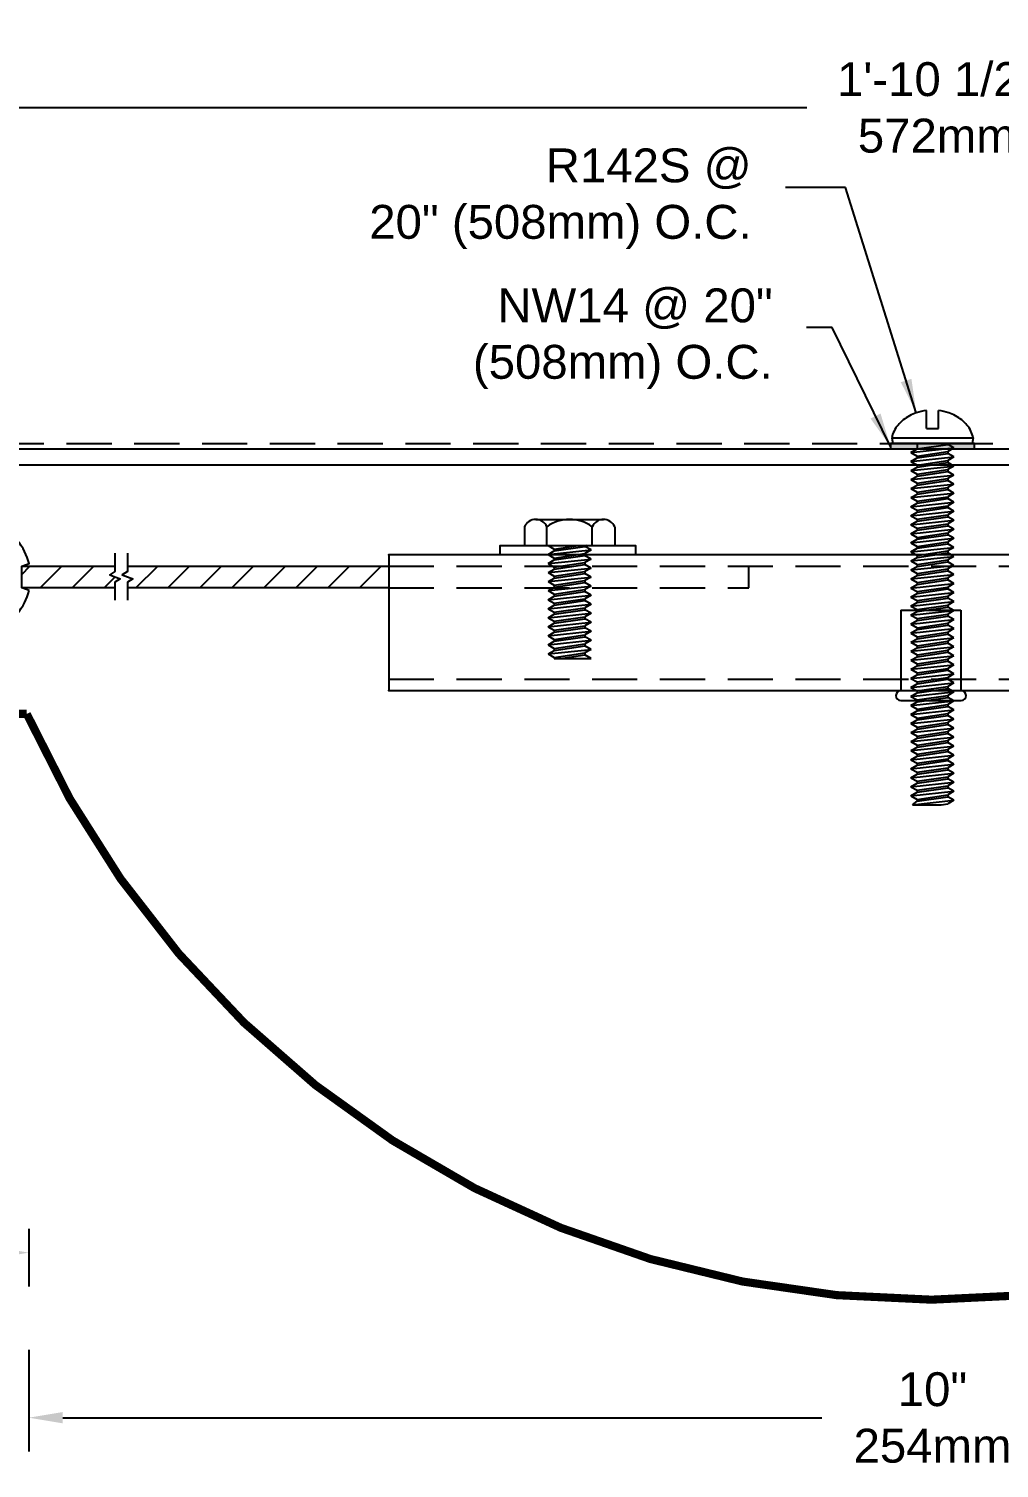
# Model space of a CAD drawing. Header units: inches. Extents: x -4 to 57, y 2.5 to 12.8.
# Drawn here: x 3.44 to 8.81, y 2.7 to 10.66 of the extents above; entities that cross this region are included whole.
import ezdxf

# ---------------------------------------------------------------- set-up
doc = ezdxf.new("R2010")
doc.units = ezdxf.units.IN
doc.header["$MEASUREMENT"] = 0
doc.linetypes.add('DASHED2', pattern=[0.375, 0.25, -0.125])
doc.linetypes.add('HIDDEN', pattern=[0.375, 0.25, -0.125])
for name, color, linetype in [('ANCHORS', 4, 'Continuous'), ('DIMENSIONS', 3, 'Continuous'), ('FILLERS', 2, 'Continuous'), ('METALS', 7, 'Continuous'), ('TEXT', 2, 'Continuous')]:
    doc.layers.add(name, color=color, linetype=linetype)
doc.styles.add('ARIAL', font='arial.ttf')
doc.dimstyles.new('Arial', dxfattribs={"dimtxt": 0.1875, "dimasz": 0.1875, "dimexe": 0.1875, "dimexo": 0.1875, "dimgap": 0.1875, "dimtad": 0, "dimtih": 1, "dimtoh": 1, "dimdec": 4, "dimzin": 3, "dimdsep": 46, "dimlunit": 4, "dimtxsty": 'ARIAL', "dimcen": 0.125, "dimadec": 0, "dimazin": 0, "dimtfac": 1, "dimtdec": 4, "dimtofl": 0, "dimtmove": 0, "dimatfit": 3, "dimfxl": 0, "dimfrac": 2, "dimtolj": 1, "dimtzin": 0, "dimarcsym": 0})

# ---------------------------------------------------------------- blocks, each defined once
blk = doc.blocks.new('*D2')
at = {"layer": 'Defpoints', "color": 0}
for p in [(3.4406, 3.5401), (13.4406, 3.5401), (13.4406, 2.9772)]:
    blk.add_point(p, dxfattribs=at)
at = {"layer": 'DIMENSIONS', "color": 0, "lineweight": -2}
for p, q in [((3.4406, 3.3526), (3.4406, 2.7897)), ((13.4406, 3.3526), (13.4406, 2.7897)), ((3.6281, 2.9772), (7.8286, 2.9772)), ((13.2531, 2.9772), (9.0525, 2.9772))]:
    blk.add_line(p, q, dxfattribs=at)
at = {"layer": 'DIMENSIONS', "color": 0}
for points in [[(3.6281, 3.0085), (3.6281, 2.946), (3.4406, 2.9772)], [(13.2531, 3.0085), (13.2531, 2.946), (13.4406, 2.9772)]]:
    blk.add_solid(points, dxfattribs=at)
at = {"layer": 'DIMENSIONS', "color": 0, "insert": (8.4406, 2.9772), "char_height": 0.1875, "attachment_point": 5, "style": 'ARIAL'}
blk.add_mtext('\\A1;10"\\P254mm', dxfattribs=at)
blk = doc.blocks.new('NW14')
blk.add_hatch(color=256).paths.add_polyline_path([(0.2325, -0.03), (0.2325, 0), (-0.2325, 0), (-0.2325, -0.03)])
blk.add_lwpolyline([(-0.2325, -0.03), (0.2325, -0.03), (0.2325, 0), (-0.2325, 0)], close=True)
blk = doc.blocks.new('*D8')
at = {"layer": 'Defpoints', "color": 0}
for p in [(-1.1253, 5.6313), (3.4406, 4.2095), (3.4406, 3.8906)]:
    blk.add_point(p, dxfattribs=at)
at = {"layer": 'DIMENSIONS', "color": 0, "lineweight": -2}
for p, q in [((-1.1253, 5.4438), (-1.1253, 3.7031)), ((3.4406, 4.022), (3.4406, 3.7031)), ((-0.9378, 3.8906), (0.5561, 3.8906)), ((3.2531, 3.8906), (1.7591, 3.8906))]:
    blk.add_line(p, q, dxfattribs=at)
at = {"layer": 'DIMENSIONS', "color": 0}
for points in [[(-0.9378, 3.9218), (-0.9378, 3.8593), (-1.1253, 3.8906)], [(3.2531, 3.9218), (3.2531, 3.8593), (3.4406, 3.8906)]]:
    blk.add_solid(points, dxfattribs=at)
at = {"layer": 'DIMENSIONS', "color": 0, "insert": (1.1576, 3.8906), "char_height": 0.1875, "attachment_point": 5, "style": 'ARIAL'}
blk.add_mtext('\\A1;4 9/16"\\P116mm', dxfattribs=at)
blk = doc.blocks.new('*D12')
at = {"layer": 'Defpoints', "color": 0}
for p in [(19.7143, 10.2272), (-2.7857, 8.2487), (19.7143, 8.2487)]:
    blk.add_point(p, dxfattribs=at)
at = {"layer": 'DIMENSIONS', "color": 0, "lineweight": -2}
for p, q in [((-2.7857, 8.4362), (-2.7857, 10.4147)), ((19.7143, 8.4362), (19.7143, 10.4147)), ((-2.5982, 10.2272), (7.7451, 10.2272)), ((19.5268, 10.2272), (9.1834, 10.2272))]:
    blk.add_line(p, q, dxfattribs=at)
at = {"layer": 'DIMENSIONS', "color": 0}
for points in [[(-2.5982, 10.2585), (-2.5982, 10.196), (-2.7857, 10.2272)], [(19.5268, 10.2585), (19.5268, 10.196), (19.7143, 10.2272)]]:
    blk.add_solid(points, dxfattribs=at)
at = {"layer": 'DIMENSIONS', "color": 0, "insert": (8.4643, 10.2272), "char_height": 0.1875, "attachment_point": 5, "style": 'ARIAL'}
blk.add_mtext('\\A1;1\'-10 1/2"\\P572mm', dxfattribs=at)
blk = doc.blocks.new('H1458S')
for p, q in [((-0.25, 0.104), (-0.25, 0)), ((-0.1875, 0.144), (0.1875, 0.144)), ((-0.125, 0), (-0.125, 0.104)), ((0.125, 0), (0.125, 0.104)), ((0.25, 0.104), (0.25, 0)), ((-0.25, 0), (0.25, 0)), ((-0.119, 0), (-0.085, -0.0196)), ((-0.085, -0.0196), (0.0485, 0)), ((-0.119, -0.05), (0.119, -0.025)), ((-0.119, -0.05), (-0.085, -0.0304)), ((-0.119, -0.05), (-0.085, -0.0696)), ((-0.119, -0.1), (0.119, -0.075)), ((-0.085, -0.0304), (0.085, -0.0054)), ((-0.085, -0.0196), (-0.085, -0.0304)), ((-0.085, -0.0696), (0.085, -0.0446)), ((-0.085, -0.0804), (0.085, -0.0554)), ((-0.085, -0.0696), (-0.085, -0.0804)), ((0.0943, 0), (0.085, -0.0054)), ((0.119, -0.025), (0.085, -0.0054)), ((0.119, -0.025), (0.085, -0.0446)), ((0.085, -0.0446), (0.085, -0.0554)), ((0.119, -0.075), (0.085, -0.0554)), ((0.119, -0.075), (0.085, -0.0946)), ((-0.119, -0.1), (-0.085, -0.0804)), ((-0.119, -0.1), (-0.085, -0.1196)), ((-0.119, -0.15), (0.119, -0.125)), ((-0.119, -0.15), (-0.085, -0.1304)), ((-0.119, -0.15), (-0.085, -0.1696)), ((-0.085, -0.1196), (0.085, -0.0946)), ((-0.085, -0.1304), (0.085, -0.1054)), ((-0.085, -0.1196), (-0.085, -0.1304)), ((-0.085, -0.1696), (0.085, -0.1446)), ((-0.085, -0.1804), (0.085, -0.1554)), ((0.085, -0.0946), (0.085, -0.1054)), ((0.119, -0.125), (0.085, -0.1054)), ((0.119, -0.125), (0.085, -0.1446)), ((0.085, -0.1446), (0.085, -0.1554)), ((0.119, -0.175), (0.085, -0.1554)), ((-0.119, -0.2), (0.119, -0.175)), ((-0.119, -0.2), (-0.085, -0.1804)), ((-0.119, -0.2), (-0.085, -0.2196)), ((-0.119, -0.25), (0.119, -0.225)), ((-0.119, -0.25), (-0.085, -0.2304)), ((-0.085, -0.1696), (-0.085, -0.1804)), ((-0.085, -0.2196), (0.085, -0.1946)), ((-0.085, -0.2304), (0.085, -0.2054)), ((-0.085, -0.2196), (-0.085, -0.2304)), ((0.119, -0.175), (0.085, -0.1946)), ((0.085, -0.1946), (0.085, -0.2054)), ((0.119, -0.225), (0.085, -0.2054)), ((0.119, -0.225), (0.085, -0.2446)), ((-0.119, -0.25), (-0.085, -0.2696)), ((-0.119, -0.3), (0.119, -0.275)), ((-0.119, -0.3), (-0.085, -0.2804)), ((-0.119, -0.3), (-0.085, -0.3196)), ((-0.085, -0.2696), (0.085, -0.2446)), ((-0.085, -0.2804), (0.085, -0.2554)), ((-0.085, -0.2696), (-0.085, -0.2804)), ((-0.085, -0.3196), (0.085, -0.2946)), ((-0.085, -0.3304), (0.085, -0.3054)), ((0.085, -0.2446), (0.085, -0.2554)), ((0.119, -0.275), (0.085, -0.2554)), ((0.119, -0.275), (0.085, -0.2946)), ((0.085, -0.2946), (0.085, -0.3054)), ((0.119, -0.325), (0.085, -0.3054)), ((-0.119, -0.35), (0.119, -0.325)), ((-0.119, -0.35), (-0.085, -0.3304)), ((-0.119, -0.35), (-0.085, -0.3696)), ((-0.119, -0.4), (0.119, -0.375)), ((-0.119, -0.4), (-0.085, -0.3804)), ((-0.085, -0.3196), (-0.085, -0.3304)), ((-0.085, -0.3696), (0.085, -0.3446)), ((-0.085, -0.3804), (0.085, -0.3554)), ((-0.085, -0.3696), (-0.085, -0.3804)), ((-0.085, -0.4196), (0.085, -0.3946)), ((0.119, -0.325), (0.085, -0.3446)), ((0.085, -0.3446), (0.085, -0.3554)), ((0.119, -0.375), (0.085, -0.3554)), ((0.119, -0.375), (0.085, -0.3946)), ((0.085, -0.3946), (0.085, -0.4054)), ((-0.119, -0.4), (-0.085, -0.4196)), ((-0.119, -0.45), (0.119, -0.425)), ((-0.119, -0.45), (-0.085, -0.4304)), ((-0.119, -0.45), (-0.085, -0.4696)), ((-0.119, -0.5), (0.119, -0.475)), ((-0.085, -0.4304), (0.085, -0.4054)), ((-0.085, -0.4196), (-0.085, -0.4304)), ((-0.085, -0.4696), (0.085, -0.4446)), ((-0.085, -0.4804), (0.085, -0.4554)), ((-0.085, -0.4696), (-0.085, -0.4804)), ((0.119, -0.425), (0.085, -0.4054)), ((0.119, -0.425), (0.085, -0.4446)), ((0.085, -0.4446), (0.085, -0.4554)), ((0.119, -0.475), (0.085, -0.4554)), ((0.119, -0.475), (0.085, -0.4946)), ((-0.119, -0.5), (-0.085, -0.4804)), ((-0.119, -0.5), (-0.085, -0.5196)), ((-0.119, -0.55), (0.119, -0.525)), ((-0.119, -0.55), (-0.085, -0.5304)), ((-0.119, -0.55), (-0.085, -0.5696)), ((-0.085, -0.5196), (0.085, -0.4946)), ((-0.085, -0.5304), (0.085, -0.5054)), ((-0.085, -0.5196), (-0.085, -0.5304)), ((-0.085, -0.5696), (0.085, -0.5446)), ((-0.085, -0.5804), (0.085, -0.5554)), ((0.085, -0.4946), (0.085, -0.5054)), ((0.119, -0.525), (0.085, -0.5054)), ((0.119, -0.525), (0.085, -0.5446)), ((0.085, -0.5446), (0.085, -0.5554)), ((0.119, -0.575), (0.085, -0.5554)), ((-0.119, -0.6), (0.119, -0.575)), ((-0.119, -0.6), (-0.085, -0.5804)), ((-0.119, -0.6), (-0.085, -0.6196)), ((-0.085, -0.5696), (-0.085, -0.5804)), ((-0.085, -0.6196), (0.085, -0.5946)), ((-0.085, -0.6196), (-0.085, -0.625)), ((-0.085, -0.625), (0.119, -0.625)), ((-0.0485, -0.625), (0.085, -0.6054)), ((0.119, -0.575), (0.085, -0.5946)), ((0.085, -0.5946), (0.085, -0.6054)), ((0.119, -0.625), (0.085, -0.6054))]:
    blk.add_line(p, q)
for centre, radius, start, end in [((-0.1875, 0.0752), 0.0688, 24.76151, 155.23849), ((0, -0.0713), 0.2153, 54.51066, 125.48934), ((0.1875, 0.0752), 0.0688, 24.76151, 155.23849)]:
    blk.add_arc(centre, radius, start, end)
blk = doc.blocks.new('RIVNUT')
for p, q in [((-0.1425, 0.381), (-0.1425, -0.0631)), ((-0.1425, 0.381), (0.1894, 0.381)), ((0.1894, 0.381), (0.1894, -0.0631)), ((-0.1425, -0.0631), (0.1894, -0.0631)), ((-0.144, -0.119), (0.1908, -0.119))]:
    blk.add_line(p, q)
for centre, start, end in [((-0.1425, -0.0911), 90, 267.037), ((0.1894, -0.0911), 272.963, 90)]:
    blk.add_arc(centre, 0.028, start, end)
blk = doc.blocks.new('SB22')
at = {"layer": 'METALS'}
h = blk.add_hatch(dxfattribs=at)
h.set_pattern_fill('ANSI31', color=256, style=0)
h.paths.add_polyline_path([(3.9066, 7.6605), (3.9066, 7.6892), (3.3911, 7.6892), (3.3911, 7.5692), (3.9066, 7.5692), (3.9066, 7.6005), (3.9354, 7.6196), (3.8778, 7.6414)])
h.paths.add_polyline_path([(5.4222, 7.6892), (3.9766, 7.6892), (3.9766, 7.6605), (3.9478, 7.6414), (4.0054, 7.6196), (3.9766, 7.6005), (3.9766, 7.5692), (5.4222, 7.5692)])
h.paths.add_polyline_path([(12.9535, 7.6196), (12.8959, 7.6414), (12.9247, 7.6605), (12.9247, 7.6892), (11.4215, 7.6892), (11.4215, 7.5692), (12.9247, 7.5692), (12.9247, 7.6005)])
h.paths.add_polyline_path([(13.9391, 7.6892), (13.4276, 7.6892), (12.9947, 7.6892), (12.9947, 7.6605), (12.9659, 7.6414), (13.0235, 7.6196), (12.9947, 7.6005), (12.9947, 7.5692), (13.9391, 7.5692)])
blk.add_line((7.4134, 7.5692), (7.4134, 7.6892))
at = {"linetype": 'HIDDEN'}
blk.add_line((5.4222, 7.5692), (7.4134, 7.5692), dxfattribs=at)
for points in [[(3.4321, 7.5548), (3.3911, 7.5692), (3.3911, 7.6892), (3.4321, 7.7035, 0.233897), (3.2536, 7.9156), (3.0036, 7.9156, 0.654654), (3.0036, 7.3428), (3.2536, 7.3428, 0.233897)], [(13.9391, 7.5692), (13.4276, 7.5692, 0.246328), (13.6093, 7.3428), (13.8593, 7.3428, 0.654654), (13.8593, 7.9156), (13.6093, 7.9156, 0.246328), (13.4276, 7.6892), (13.9391, 7.6892)]]:
    blk.add_lwpolyline(points, format="xyb", close=True)
for points in [[(3.9066, 7.7606), (3.9066, 7.6605), (3.8778, 7.6414), (3.9354, 7.6196), (3.9066, 7.6005), (3.9066, 7.5005)], [(3.9766, 7.7606), (3.9766, 7.6605), (3.9478, 7.6414), (4.0054, 7.6196), (3.9766, 7.6005), (3.9766, 7.5005)], [(12.9247, 7.7606), (12.9247, 7.6605), (12.8959, 7.6414), (12.9535, 7.6196), (12.9247, 7.6005), (12.9247, 7.5005)], [(12.9947, 7.7606), (12.9947, 7.6605), (12.9659, 7.6414), (13.0235, 7.6196), (12.9947, 7.6005), (12.9947, 7.5005)]]:
    blk.add_lwpolyline(points)
blk.add_lwpolyline([(6.0374, 7.7517), (6.0374, 7.8039), (6.7874, 7.8039), (6.7874, 7.7517)], close=True)
at = {"linetype": 'ByBlock'}
for p in [(5.4222, 7.7517), (5.4222, 7.0008)]:
    blk.add_point(p, dxfattribs=at)
at = {"layer": 'METALS', "linetype": 'HIDDEN'}
for p, q in [((5.4222, 7.6892), (11.4215, 7.6892)), ((9.4173, 7.5692), (9.4173, 7.6892)), ((11.4215, 7.5692), (9.4173, 7.5692)), ((5.4222, 7.0633), (11.4215, 7.0633))]:
    blk.add_line(p, q, dxfattribs=at)
at = {"layer": 'METALS'}
blk.add_line((5.4222, 7.0017), (11.4215, 7.0017), dxfattribs=at)
for points in [[(11.4215, 7.7517), (5.4222, 7.7517), (5.4222, 7.0017), (11.4215, 7.0017)], [(10.0392, 7.7517), (10.0392, 7.8039), (10.7892, 7.8039), (10.7892, 7.7517)]]:
    blk.add_lwpolyline(points, close=True, dxfattribs=at)
for points in [[(3.9066, 7.5692), (3.3911, 7.5692), (3.3911, 7.6892), (3.9066, 7.6892)], [(3.9766, 7.6892), (5.4222, 7.6892), (5.4222, 7.5692), (3.9766, 7.5692)], [(12.9247, 7.5692), (11.4215, 7.5692), (11.4215, 7.6892), (12.9247, 7.6892)], [(12.9947, 7.6892), (13.9391, 7.6892)], [(13.9391, 7.5692), (12.9947, 7.5692)]]:
    blk.add_lwpolyline(points, dxfattribs=at)
at = {"layer": 'METALS', "linetype": 'HIDDEN'}
blk.add_point((9.4173, 7.5692), dxfattribs=at)
at = {"layer": 'ANCHORS'}
for p in [(6.4224, 7.8041), (10.4241, 7.8041)]:
    blk.add_blockref('H1458S', p, dxfattribs=at)
at = {"layer": 'METALS'}
blk.add_blockref('RIVNUT', (8.3984, 7.0648), dxfattribs=at)
blk = doc.blocks.new('R142')
for p, q in [((-0.034, 0.0821), (-0.034, 0.182)), ((0.034, 0.0821), (0.034, 0.182)), ((-0.034, 0.0821), (0.034, 0.0821)), ((-0.2257, 0.031), (0.2257, 0.031)), ((-0.2257, 0.031), (-0.2203, 0)), ((-0.2203, 0), (0.2203, 0)), ((-0.085, 0), (-0.085, -0.0304)), ((0.085, 0), (0.085, -0.0054)), ((0.2257, 0.031), (0.2203, 0)), ((-0.119, -0.05), (0.119, -0.025)), ((-0.119, -0.05), (-0.085, -0.0304)), ((-0.119, -0.05), (-0.085, -0.0696)), ((-0.119, -0.1), (0.119, -0.075)), ((-0.085, -0.0304), (0.085, -0.0054)), ((-0.085, -0.0696), (0.085, -0.0446)), ((-0.085, -0.0804), (0.085, -0.0554)), ((-0.085, -0.0696), (-0.085, -0.0804)), ((0.119, -0.025), (0.085, -0.0054)), ((0.119, -0.025), (0.085, -0.0446)), ((0.085, -0.0446), (0.085, -0.0554)), ((0.119, -0.075), (0.085, -0.0554)), ((0.119, -0.075), (0.085, -0.0946)), ((-0.119, -0.1), (-0.085, -0.0804)), ((-0.119, -0.1), (-0.085, -0.1196)), ((-0.119, -0.15), (0.119, -0.125)), ((-0.119, -0.15), (-0.085, -0.1304)), ((-0.119, -0.15), (-0.085, -0.1696)), ((-0.085, -0.1196), (0.085, -0.0946)), ((-0.085, -0.1304), (0.085, -0.1054)), ((-0.085, -0.1196), (-0.085, -0.1304)), ((-0.085, -0.1696), (0.085, -0.1446)), ((-0.085, -0.1804), (0.085, -0.1554)), ((0.085, -0.0946), (0.085, -0.1054)), ((0.119, -0.125), (0.085, -0.1054)), ((0.119, -0.125), (0.085, -0.1446)), ((0.085, -0.1446), (0.085, -0.1554)), ((0.119, -0.175), (0.085, -0.1554)), ((-0.119, -0.2), (0.119, -0.175)), ((-0.119, -0.2), (-0.085, -0.1804)), ((-0.119, -0.2), (-0.085, -0.2196)), ((-0.119, -0.25), (0.119, -0.225)), ((-0.119, -0.25), (-0.085, -0.2304)), ((-0.085, -0.1696), (-0.085, -0.1804)), ((-0.085, -0.2196), (0.085, -0.1946)), ((-0.085, -0.2304), (0.085, -0.2054)), ((-0.085, -0.2196), (-0.085, -0.2304)), ((0.119, -0.175), (0.085, -0.1946)), ((0.085, -0.1946), (0.085, -0.2054)), ((0.119, -0.225), (0.085, -0.2054)), ((0.119, -0.225), (0.085, -0.2446)), ((-0.119, -0.25), (-0.085, -0.2696)), ((-0.119, -0.3), (0.119, -0.275)), ((-0.119, -0.3), (-0.085, -0.2804)), ((-0.119, -0.3), (-0.085, -0.3196)), ((-0.085, -0.2696), (0.085, -0.2446)), ((-0.085, -0.2804), (0.085, -0.2554)), ((-0.085, -0.2696), (-0.085, -0.2804)), ((-0.085, -0.3196), (0.085, -0.2946)), ((-0.085, -0.3304), (0.085, -0.3054)), ((0.085, -0.2446), (0.085, -0.2554)), ((0.119, -0.275), (0.085, -0.2554)), ((0.119, -0.275), (0.085, -0.2946)), ((0.085, -0.2946), (0.085, -0.3054)), ((0.119, -0.325), (0.085, -0.3054)), ((-0.119, -0.35), (0.119, -0.325)), ((-0.119, -0.35), (-0.085, -0.3304)), ((-0.119, -0.35), (-0.085, -0.3696)), ((-0.119, -0.4), (0.119, -0.375)), ((-0.119, -0.4), (-0.085, -0.3804)), ((-0.085, -0.3196), (-0.085, -0.3304)), ((-0.085, -0.3696), (0.085, -0.3446)), ((-0.085, -0.3804), (0.085, -0.3554)), ((-0.085, -0.3696), (-0.085, -0.3804)), ((-0.085, -0.4196), (0.085, -0.3946)), ((0.119, -0.325), (0.085, -0.3446)), ((0.085, -0.3446), (0.085, -0.3554)), ((0.119, -0.375), (0.085, -0.3554)), ((0.119, -0.375), (0.085, -0.3946)), ((0.085, -0.3946), (0.085, -0.4054)), ((-0.119, -0.4), (-0.085, -0.4196)), ((-0.119, -0.45), (0.119, -0.425)), ((-0.119, -0.45), (-0.085, -0.4304)), ((-0.119, -0.45), (-0.085, -0.4696)), ((-0.119, -0.5), (0.119, -0.475)), ((-0.085, -0.4304), (0.085, -0.4054)), ((-0.085, -0.4196), (-0.085, -0.4304)), ((-0.085, -0.4696), (0.085, -0.4446)), ((-0.085, -0.4804), (0.085, -0.4554)), ((-0.085, -0.4696), (-0.085, -0.4804)), ((0.119, -0.425), (0.085, -0.4054)), ((0.119, -0.425), (0.085, -0.4446)), ((0.085, -0.4446), (0.085, -0.4554)), ((0.119, -0.475), (0.085, -0.4554)), ((0.119, -0.475), (0.085, -0.4946)), ((-0.119, -0.5), (-0.085, -0.4804)), ((-0.119, -0.5), (-0.085, -0.5196)), ((-0.119, -0.55), (0.119, -0.525)), ((-0.119, -0.55), (-0.085, -0.5304)), ((-0.119, -0.55), (-0.085, -0.5696)), ((-0.085, -0.5196), (0.085, -0.4946)), ((-0.085, -0.5304), (0.085, -0.5054)), ((-0.085, -0.5196), (-0.085, -0.5304)), ((-0.085, -0.5696), (0.085, -0.5446)), ((-0.085, -0.5804), (0.085, -0.5554)), ((0.085, -0.4946), (0.085, -0.5054)), ((0.119, -0.525), (0.085, -0.5054)), ((0.119, -0.525), (0.085, -0.5446)), ((0.085, -0.5446), (0.085, -0.5554)), ((0.119, -0.575), (0.085, -0.5554)), ((-0.119, -0.6), (0.119, -0.575)), ((-0.119, -0.6), (-0.085, -0.5804)), ((-0.119, -0.6), (-0.085, -0.6196)), ((-0.119, -0.65), (0.119, -0.625)), ((-0.119, -0.65), (-0.085, -0.6304)), ((-0.085, -0.5696), (-0.085, -0.5804)), ((-0.085, -0.6196), (0.085, -0.5946)), ((-0.085, -0.6304), (0.085, -0.6054)), ((-0.085, -0.6196), (-0.085, -0.6304)), ((0.119, -0.575), (0.085, -0.5946)), ((0.085, -0.5946), (0.085, -0.6054)), ((0.119, -0.625), (0.085, -0.6054)), ((0.119, -0.625), (0.085, -0.6446)), ((-0.119, -0.65), (-0.085, -0.6696)), ((-0.119, -0.7), (0.119, -0.675)), ((-0.119, -0.7), (-0.085, -0.6804)), ((-0.119, -0.7), (-0.085, -0.7196)), ((-0.085, -0.6696), (0.085, -0.6446)), ((-0.085, -0.6804), (0.085, -0.6554)), ((-0.085, -0.6696), (-0.085, -0.6804)), ((-0.085, -0.7196), (0.085, -0.6946)), ((-0.085, -0.7304), (0.085, -0.7054)), ((0.085, -0.6446), (0.085, -0.6554)), ((0.119, -0.675), (0.085, -0.6554)), ((0.119, -0.675), (0.085, -0.6946)), ((0.085, -0.6946), (0.085, -0.7054)), ((0.119, -0.725), (0.085, -0.7054)), ((-0.119, -0.75), (0.119, -0.725)), ((-0.119, -0.75), (-0.085, -0.7304)), ((-0.119, -0.75), (-0.085, -0.7696)), ((-0.119, -0.8), (0.119, -0.775)), ((-0.119, -0.8), (-0.085, -0.7804)), ((-0.085, -0.7196), (-0.085, -0.7304)), ((-0.085, -0.7696), (0.085, -0.7446)), ((-0.085, -0.7804), (0.085, -0.7554)), ((-0.085, -0.7696), (-0.085, -0.7804)), ((-0.085, -0.8196), (0.085, -0.7946)), ((0.119, -0.725), (0.085, -0.7446)), ((0.085, -0.7446), (0.085, -0.7554)), ((0.119, -0.775), (0.085, -0.7554)), ((0.119, -0.775), (0.085, -0.7946)), ((0.085, -0.7946), (0.085, -0.8054)), ((-0.119, -0.8), (-0.085, -0.8196)), ((-0.119, -0.85), (0.119, -0.825)), ((-0.119, -0.85), (-0.085, -0.8304)), ((-0.119, -0.85), (-0.085, -0.8696)), ((-0.119, -0.9), (0.119, -0.875)), ((-0.085, -0.8304), (0.085, -0.8054)), ((-0.085, -0.8196), (-0.085, -0.8304)), ((-0.085, -0.8696), (0.085, -0.8446)), ((-0.085, -0.8804), (0.085, -0.8554)), ((-0.085, -0.8696), (-0.085, -0.8804)), ((0.119, -0.825), (0.085, -0.8054)), ((0.119, -0.825), (0.085, -0.8446)), ((0.085, -0.8446), (0.085, -0.8554)), ((0.119, -0.875), (0.085, -0.8554)), ((0.119, -0.875), (0.085, -0.8946)), ((-0.119, -0.9), (-0.085, -0.8804)), ((-0.119, -0.9), (-0.085, -0.9196)), ((-0.119, -0.95), (0.119, -0.925)), ((-0.119, -0.95), (-0.085, -0.9304)), ((-0.119, -0.95), (-0.085, -0.9696)), ((-0.085, -0.9196), (0.085, -0.8946)), ((-0.085, -0.9304), (0.085, -0.9054)), ((-0.085, -0.9196), (-0.085, -0.9304)), ((-0.085, -0.9696), (0.085, -0.9446)), ((-0.085, -0.9804), (0.085, -0.9554)), ((0.085, -0.8946), (0.085, -0.9054)), ((0.119, -0.925), (0.085, -0.9054)), ((0.119, -0.925), (0.085, -0.9446)), ((0.085, -0.9446), (0.085, -0.9554)), ((0.119, -0.975), (0.085, -0.9554)), ((-0.119, -1), (0.119, -0.975)), ((-0.119, -1), (-0.085, -0.9804)), ((-0.119, -1), (-0.085, -1.0196)), ((-0.119, -1.05), (0.119, -1.025)), ((-0.119, -1.05), (-0.085, -1.0304)), ((-0.085, -0.9696), (-0.085, -0.9804)), ((-0.085, -1.0196), (0.085, -0.9946)), ((-0.085, -1.0304), (0.085, -1.0054)), ((-0.085, -1.0196), (-0.085, -1.0304)), ((0.119, -0.975), (0.085, -0.9946)), ((0.085, -0.9946), (0.085, -1.0054)), ((0.119, -1.025), (0.085, -1.0054)), ((0.119, -1.025), (0.085, -1.0446)), ((-0.119, -1.05), (-0.085, -1.0696)), ((-0.119, -1.1), (0.119, -1.075)), ((-0.119, -1.1), (-0.085, -1.0804)), ((-0.119, -1.1), (-0.085, -1.1196)), ((-0.085, -1.0696), (0.085, -1.0446)), ((-0.085, -1.0804), (0.085, -1.0554)), ((-0.085, -1.0696), (-0.085, -1.0804)), ((-0.085, -1.1196), (0.085, -1.0946)), ((-0.085, -1.1304), (0.085, -1.1054)), ((0.085, -1.0446), (0.085, -1.0554)), ((0.119, -1.075), (0.085, -1.0554)), ((0.119, -1.075), (0.085, -1.0946)), ((0.085, -1.0946), (0.085, -1.1054)), ((0.119, -1.125), (0.085, -1.1054)), ((-0.119, -1.15), (0.119, -1.125)), ((-0.119, -1.15), (-0.085, -1.1304)), ((-0.119, -1.15), (-0.085, -1.1696)), ((-0.119, -1.2), (0.119, -1.175)), ((-0.119, -1.2), (-0.085, -1.1804)), ((-0.085, -1.1196), (-0.085, -1.1304)), ((-0.085, -1.1696), (0.085, -1.1446)), ((-0.085, -1.1804), (0.085, -1.1554)), ((-0.085, -1.1696), (-0.085, -1.1804)), ((-0.085, -1.2196), (0.085, -1.1946)), ((0.119, -1.125), (0.085, -1.1446)), ((0.085, -1.1446), (0.085, -1.1554)), ((0.119, -1.175), (0.085, -1.1554)), ((0.119, -1.175), (0.085, -1.1946)), ((0.085, -1.1946), (0.085, -1.2054)), ((-0.119, -1.2), (-0.085, -1.2196)), ((-0.119, -1.25), (0.119, -1.225)), ((-0.119, -1.25), (-0.085, -1.2304)), ((-0.119, -1.25), (-0.085, -1.2696)), ((-0.085, -1.2304), (0.085, -1.2054)), ((-0.085, -1.2196), (-0.085, -1.2304)), ((-0.085, -1.2696), (0.085, -1.2446)), ((-0.085, -1.2804), (0.085, -1.2554)), ((-0.085, -1.2696), (-0.085, -1.2804)), ((0.119, -1.225), (0.085, -1.2054)), ((0.119, -1.225), (0.085, -1.2446)), ((0.085, -1.2446), (0.085, -1.2554)), ((0.119, -1.275), (0.085, -1.2554)), ((-0.119, -1.3), (0.119, -1.275)), ((-0.119, -1.3), (-0.085, -1.2804)), ((-0.119, -1.3), (-0.085, -1.3196)), ((-0.119, -1.35), (0.119, -1.325)), ((-0.119, -1.35), (-0.085, -1.3304)), ((-0.119, -1.35), (-0.085, -1.3696)), ((-0.085, -1.3196), (0.085, -1.2946)), ((-0.085, -1.3304), (0.085, -1.3054)), ((-0.085, -1.3196), (-0.085, -1.3304)), ((-0.085, -1.3696), (0.085, -1.3446)), ((0.119, -1.275), (0.085, -1.2946)), ((0.085, -1.2946), (0.085, -1.3054)), ((0.119, -1.325), (0.085, -1.3054)), ((0.119, -1.325), (0.085, -1.3446)), ((0.085, -1.3446), (0.085, -1.3554)), ((-0.119, -1.4), (0.119, -1.375)), ((-0.119, -1.4), (-0.085, -1.3804)), ((-0.119, -1.4), (-0.085, -1.4196)), ((-0.119, -1.45), (0.119, -1.425)), ((-0.119, -1.45), (-0.085, -1.4304)), ((-0.085, -1.3804), (0.085, -1.3554)), ((-0.085, -1.3696), (-0.085, -1.3804)), ((-0.085, -1.4196), (0.085, -1.3946)), ((-0.085, -1.4304), (0.085, -1.4054)), ((-0.085, -1.4196), (-0.085, -1.4304)), ((0.119, -1.375), (0.085, -1.3554)), ((0.119, -1.375), (0.085, -1.3946)), ((0.085, -1.3946), (0.085, -1.4054)), ((0.119, -1.425), (0.085, -1.4054)), ((0.119, -1.425), (0.085, -1.4446)), ((-0.119, -1.45), (-0.085, -1.4696)), ((-0.119, -1.5), (0.119, -1.475)), ((-0.119, -1.5), (-0.085, -1.4804)), ((-0.119, -1.5), (-0.085, -1.5196)), ((-0.085, -1.4696), (0.085, -1.4446)), ((-0.085, -1.4804), (0.085, -1.4554)), ((-0.085, -1.4696), (-0.085, -1.4804)), ((-0.085, -1.5196), (0.085, -1.4946)), ((-0.085, -1.5304), (0.085, -1.5054)), ((0.085, -1.4446), (0.085, -1.4554)), ((0.119, -1.475), (0.085, -1.4554)), ((0.119, -1.475), (0.085, -1.4946)), ((0.085, -1.4946), (0.085, -1.5054)), ((0.119, -1.525), (0.085, -1.5054)), ((-0.119, -1.55), (0.119, -1.525)), ((-0.119, -1.55), (-0.085, -1.5304)), ((-0.119, -1.55), (-0.085, -1.5696)), ((-0.119, -1.6), (0.119, -1.575)), ((-0.119, -1.6), (-0.085, -1.5804)), ((-0.085, -1.5196), (-0.085, -1.5304)), ((-0.085, -1.5696), (0.085, -1.5446)), ((-0.085, -1.5804), (0.085, -1.5554)), ((-0.085, -1.5696), (-0.085, -1.5804)), ((0.119, -1.525), (0.085, -1.5446)), ((0.085, -1.5446), (0.085, -1.5554)), ((0.119, -1.575), (0.085, -1.5554)), ((0.119, -1.575), (0.085, -1.5946)), ((-0.119, -1.6), (-0.085, -1.6196)), ((-0.119, -1.65), (0.119, -1.625)), ((-0.119, -1.65), (-0.085, -1.6304)), ((-0.119, -1.65), (-0.085, -1.6696)), ((-0.085, -1.6196), (0.085, -1.5946)), ((-0.085, -1.6304), (0.085, -1.6054)), ((-0.085, -1.6196), (-0.085, -1.6304)), ((-0.085, -1.6696), (0.085, -1.6446)), ((-0.085, -1.6804), (0.085, -1.6554)), ((-0.085, -1.6696), (-0.085, -1.6804)), ((0.085, -1.5946), (0.085, -1.6054)), ((0.119, -1.625), (0.085, -1.6054)), ((0.119, -1.625), (0.085, -1.6446)), ((0.085, -1.6446), (0.085, -1.6554)), ((0.119, -1.675), (0.085, -1.6554)), ((-0.119, -1.7), (0.119, -1.675)), ((-0.119, -1.7), (-0.085, -1.6804)), ((-0.119, -1.7), (-0.085, -1.7196)), ((-0.119, -1.75), (0.119, -1.725)), ((-0.119, -1.75), (-0.085, -1.7304)), ((-0.119, -1.75), (-0.085, -1.7696)), ((-0.085, -1.7196), (0.085, -1.6946)), ((-0.085, -1.7304), (0.085, -1.7054)), ((-0.085, -1.7196), (-0.085, -1.7304)), ((-0.085, -1.7696), (0.085, -1.7446)), ((0.119, -1.675), (0.085, -1.6946)), ((0.085, -1.6946), (0.085, -1.7054)), ((0.119, -1.725), (0.085, -1.7054)), ((0.119, -1.725), (0.085, -1.7446)), ((0.085, -1.7446), (0.085, -1.7554)), ((-0.119, -1.8), (0.119, -1.775)), ((-0.119, -1.8), (-0.085, -1.7804)), ((-0.119, -1.8), (-0.085, -1.8196)), ((-0.119, -1.85), (0.119, -1.825)), ((-0.119, -1.85), (-0.085, -1.8304)), ((-0.085, -1.7804), (0.085, -1.7554)), ((-0.085, -1.7696), (-0.085, -1.7804)), ((-0.085, -1.8196), (0.085, -1.7946)), ((-0.085, -1.8304), (0.085, -1.8054)), ((-0.085, -1.8196), (-0.085, -1.8304)), ((0.119, -1.775), (0.085, -1.7554)), ((0.119, -1.775), (0.085, -1.7946)), ((0.085, -1.7946), (0.085, -1.8054)), ((0.119, -1.825), (0.085, -1.8054)), ((0.119, -1.825), (0.085, -1.8446)), ((-0.119, -1.85), (-0.085, -1.8696)), ((-0.119, -1.9), (0.119, -1.875)), ((-0.119, -1.9), (-0.085, -1.8804)), ((-0.119, -1.9), (-0.085, -1.9196)), ((-0.085, -1.8696), (0.085, -1.8446)), ((-0.085, -1.8804), (0.085, -1.8554)), ((-0.085, -1.8696), (-0.085, -1.8804)), ((-0.085, -1.9196), (0.085, -1.8946)), ((-0.085, -1.9304), (0.085, -1.9054)), ((0.085, -1.8446), (0.085, -1.8554)), ((0.119, -1.875), (0.085, -1.8554)), ((0.119, -1.875), (0.085, -1.8946)), ((0.085, -1.8946), (0.085, -1.9054)), ((0.119, -1.925), (0.085, -1.9054)), ((-0.119, -1.95), (0.119, -1.925)), ((-0.119, -1.95), (-0.085, -1.9304)), ((-0.119, -1.95), (-0.085, -1.9696)), ((-0.1099, -2), (0.119, -1.975)), ((-0.1099, -2), (-0.085, -1.9804)), ((-0.085, -1.9196), (-0.085, -1.9304)), ((-0.085, -1.9696), (0.085, -1.9446)), ((-0.085, -1.9804), (0.085, -1.9554)), ((-0.085, -1.9696), (-0.085, -1.9804)), ((0.119, -1.925), (0.085, -1.9446)), ((0.085, -1.9446), (0.085, -1.9554)), ((0.119, -1.975), (0.085, -1.9554)), ((0.119, -1.975), (0.085, -1.9946)), ((-0.1099, -2), (0.0485, -2)), ((0.0485, -2), (0.085, -1.9946))]:
    blk.add_line(p, q)
for centre, radius, start, end in [((-0.0163, -0.0511), 0.2324, 108.40836, 128.78165), ((0, -0.1002), 0.2842, 96.87175, 108.40836), ((0, -0.1002), 0.2842, 71.59164, 83.12825), ((0.0163, -0.0511), 0.2324, 51.21835, 71.59164), ((-0.0414, -0.0199), 0.1924, 128.78165, 152.72818), ((0.0414, -0.0199), 0.1924, 27.27182, 51.21835), ((-0.08, 0), 0.149, 152.72818, 167.99216), ((0.08, 0), 0.149, 12.00784, 27.27182)]:
    blk.add_arc(centre, radius, start, end)

msp = doc.modelspace()

# ---------------------------------------------------------------- linework, layer by layer
at = {"layer": 'FILLERS', "const_width": 0.045}
msp.add_lwpolyline([(0.68807, 6.87219), (0.68807, 6.87219), (3.42928, 6.87219, 0.6476568), (13.44056, 6.87219), (16.19305, 6.87219)], format="xyb", dxfattribs=at)
at = {"layer": 'METALS', "linetype": 'DASHED2'}
msp.add_lwpolyline([(-2.81574, 7.68619), (-2.81574, 8.27869, -0.4142136), (-2.72574, 8.36869), (19.65428, 8.36869, -0.4142136), (19.74428, 8.27869), (19.74428, 7.68619)], format="xyb", dxfattribs=at)
at = {"layer": 'METALS'}
msp.add_lwpolyline([(-2.69574, 7.68619), (-2.78574, 7.68619), (-2.78574, 8.24869, -0.4142136), (-2.69574, 8.33869), (19.62428, 8.33869, -0.4142136), (19.71428, 8.24869), (19.71428, 7.68619), (19.62428, 7.68619), (19.62428, 8.20369, 0.4142136), (19.57928, 8.24869), (-2.65074, 8.24869, 0.4142136), (-2.69574, 8.20369), (-2.69574, 7.68619)], format="xyb", dxfattribs=at)

# ---------------------------------------------------------------- block references
at = {"layer": 'ANCHORS'}
for name in ['R142', 'NW14']:
    msp.add_blockref(name, (8.44056, 8.36869), dxfattribs=at)
at = {"layer": 'METALS'}
msp.add_blockref('SB22', (0.01028, 0), dxfattribs=at)

# ---------------------------------------------------------------- texts
at = {"layer": 'TEXT', "char_height": 0.1875, "attachment_point": 6, "style": 'ARIAL'}
for s, insert in [('R142S @\\P20" (508mm) O.C.', (7.44012, 9.72298)), ('\\A1;NW14 @ 20"\\P(508mm) O.C.', (7.55671, 8.94839))]:
    msp.add_mtext(s, dxfattribs=dict(at, insert=insert))

# ---------------------------------------------------------------- dimensions: what is measured, and where the dimension line sits
at = {"layer": 'DIMENSIONS'}
for base, p1, p2, text, picture, middle in [((19.71428, 10.22721), (-2.78574, 8.24869), (19.71428, 8.24869), '<>\\P572mm', '*D12', (8.46427, 10.22721)), ((3.440557, 3.890592), (-1.125287, 5.631261), (3.440557, 4.209547), '<>\\P116mm', '*D8', (1.157635, 3.890592)), ((13.44056, 2.97723), (3.44056, 3.54008), (13.44056, 3.54008), '<>\\P254mm', '*D2', (8.44056, 2.97723))]:
    dim = msp.add_linear_dim(base=base, p1=p1, p2=p2, text=text, dimstyle='Arial', dxfattribs=at)
    dim.commit()
    dim.dimension.update_dxf_attribs({"geometry": picture, "text_midpoint": middle})

# ---------------------------------------------------------------- leaders
at = {"layer": 'TEXT', "annotation_type": 0, "has_hookline": 1, "hookline_direction": 1}
for points, text_width in [([(8.35082, 8.53814), (7.95955, 9.78548), (7.62762, 9.78548)], 2.08578), ([(8.20806, 8.35169), (7.88559, 9.01089), (7.74421, 9.01089)], 1.62048)]:
    msp.add_leader(points, dimstyle='Arial', dxfattribs=dict(at, text_width=text_width))

doc.saveas('drawing.dxf')
